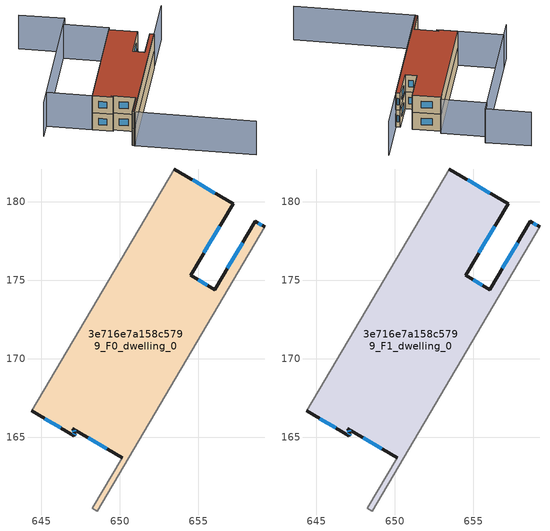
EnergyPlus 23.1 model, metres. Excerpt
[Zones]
3e716e7a158c5799_F0_dwelling_0
 floor ground (EU_floor_Construction): 657.21,179.87 654.52,175.33 656.05,174.4 658.63,178.75 659.23,178.4 648.57,160.3 648.25,160.49 650.15,163.68 647.01,165.55 647.16,165.26 647.07,165.1 644.4,166.69 653.47,182.09 z0
 wall outside (EU_wall_Construction): 644.4,166.69 647.07,165.1 647.16,165.26 647.01,165.55 650.15,163.68 / 659.23,178.4 658.63,178.75 656.05,174.4 654.52,175.33 657.21,179.87 653.47,182.09 z0:3
 wall adiabatic (EU_wall_Construction): 650.15,163.68 648.25,160.49 648.57,160.3 659.23,178.4 / 653.47,182.09 644.4,166.69 z0:3
 window (EU_Window_Construction): 647.98,164.96 649.17,164.26 / 647.11,165.35 647.05,165.46 / 647.1,165.15 647.13,165.21 / 645.23,166.19 646.24,165.6 / 656.05,180.56 654.64,181.4 / 655.36,176.75 656.38,178.45 / 655.57,174.69 655,175.04 / 657.83,177.4 656.85,175.76 / 659.04,178.51 658.82,178.64 z0.93:2.07
3e716e7a158c5799_F1_dwelling_0
 floor to 3e716e7a158c5799_F0_dwelling_0 (EU_floor_Construction): 657.21,179.87 654.52,175.33 656.05,174.4 658.63,178.75 659.23,178.4 648.57,160.3 648.25,160.49 650.15,163.68 647,165.55 647.16,165.26 647.07,165.1 644.4,166.69 653.47,182.09 z3
 wall outside (EU_wall_Construction): 644.4,166.69 647.07,165.1 647.16,165.26 647.01,165.55 650.15,163.68 / 659.23,178.4 658.63,178.75 656.05,174.4 654.52,175.33 657.21,179.87 653.47,182.09 z3:6
 wall adiabatic (EU_wall_Construction): 650.15,163.68 648.25,160.49 648.57,160.3 659.23,178.4 / 653.47,182.09 644.4,166.69 z3:6
 window (EU_Window_Construction): 647.98,164.96 649.17,164.26 / 647.11,165.35 647.05,165.46 / 647.1,165.15 647.13,165.21 / 645.23,166.19 646.24,165.6 / 656.05,180.56 654.64,181.4 / 655.36,176.75 656.38,178.45 / 655.57,174.69 655,175.04 / 657.83,177.4 656.85,175.76 / 659.04,178.51 658.82,178.64 z3.93:5.07
 roof outside (EU_roof_Construction): 650.15,163.68 648.25,160.49 648.57,160.3 659.23,178.4 658.63,178.75 656.05,174.4 654.52,175.33 657.21,179.87 653.47,182.09 644.4,166.69 647.07,165.1 647.16,165.26 647.01,165.55 z6
shading: 664.1,151.07 648.5,160.34 / 648.5,160.34 663.1,184.93 / 642.76,190.82 648.65,187.36 / 648.65,187.36 637.13,167.8 / 653.74,182.55 644.4,166.69 / 644.4,166.69 638.51,170.15 / 638.51,170.15 647.86,186.02 / 647.86,186.02 653.74,182.55 z0:6
[Building]
EU S2 Campaign: North Axis=0; Terrain=City; Solar Distribution=FullExterior
[Site:Location]
Montreal-Trudeau.Intl.AP: Latitude=45.4667; Longitude=-73.75; Time Zone=-5; Elevation=36
[SizingPeriod:WeatherFileDays]
AnnualSizingPeriod: Begin Month=1; Begin Day of Month=1; End Month=12; End Day of Month=31; Day of Week for Start Day=Monday; Use Weather File Daylight Saving Period=No; Use Weather File Rain and Snow Indicators=No
[MATERIAL]
EU_InternalMass_Material: Roughness=MediumRough; Thickness=0.1; Conductivity=1; Density=1800; Specific Heat=900; Thermal Absorptance=0.9; Solar Absorptance=0.7; Visible Absorptance=0.7
[MATERIAL:NOMASS] Roughness=MediumRough; Thermal Absorptance=0.9; Solar Absorptance=0.7; Visible Absorptance=0.7
Name | Thermal Resistance
EU_wall_NoMass; EU_floor_NoMass | 1.51479
EU_roof_NoMass | 2.84114
[WINDOWMATERIAL:SIMPLEGLAZINGSYSTEM]
EU_Window_SimpleGlazing: UFactor=3.53504; Solar Heat Gain Coefficient=0.8; Visible Transmittance=0.8
[CONSTRUCTION]
EU_wall_Construction: EU_wall_NoMass
EU_roof_Construction: EU_roof_NoMass
EU_floor_Construction: EU_floor_NoMass
EU_Window_Construction: EU_Window_SimpleGlazing
EU_InternalMass_Construction: EU_InternalMass_Material
[ZONE] Type=1; Multiplier=1; Ceiling Height=autocalculate; Floor Area=autocalculate; Part of Total Floor Area=Yes
Name | Volume
3e716e7a158c5799_F0_dwelling_0 | 337.56
3e716e7a158c5799_F1_dwelling_0 | 337.563
[INTERNALMASS] Construction=EU_InternalMass_Construction; Surface Area=112.52
Name | Zone or ZoneList
3e716e7a158c5799_F0_dwelling_0_EU_InternalMass | 3e716e7a158c5799_F0_dwelling_0
3e716e7a158c5799_F1_dwelling_0_EU_InternalMass | 3e716e7a158c5799_F1_dwelling_0
[OTHEREQUIPMENT] Fuel Type=Electricity; Design Level Calculation Method=Watts/Area; Power per Zone Floor Area=1; Fraction Latent=0; Fraction Radiant=0; Fraction Lost=0; Carbon Dioxide Generation Rate=0; EndUse Subcategory=EU_Step8_InternalGains
Name | Zone or ZoneList or Space or SpaceList | Schedule
EU_Step8_InternalGain_3e716e7a158c5799_F0_dwelling_0_f000 | 3e716e7a158c5799_F0_dwelling_0 | EU_Step8_GainSchedule_3e716e7a158c5799_F0_dwelling_0_f000
EU_Step8_InternalGain_3e716e7a158c5799_F1_dwelling_0_f000 | 3e716e7a158c5799_F1_dwelling_0 | EU_Step8_GainSchedule_3e716e7a158c5799_F1_dwelling_0_f000
[ZONEVENTILATION:DESIGNFLOWRATE] Schedule=EU_AlwaysOn; Design Flow Rate Calculation Method=AirChanges/Hour; Air Changes per Hour=0.775154; Ventilation Type=Natural; Fan Pressure Rise=0; Fan Total Efficiency=1; Constant Term Coefficient=1; Temperature Term Coefficient=0; Velocity Term Coefficient=0; Velocity Squared Term Coefficient=0; Minimum Indoor Temperature=-100; Maximum Indoor Temperature=100; Delta Temperature=-100; Minimum Outdoor Temperature=-100; Maximum Outdoor Temperature=100; Maximum Wind Speed=40
Name | Zone or ZoneList or Space or SpaceList
EU_ConstantAir_3e716e7a158c5799_F0_dwelling_0 | 3e716e7a158c5799_F0_dwelling_0
EU_ConstantAir_3e716e7a158c5799_F1_dwelling_0 | 3e716e7a158c5799_F1_dwelling_0
[HVACTEMPLATE:THERMOSTAT] Constant Heating Setpoint=20; Constant Cooling Setpoint=50
EU_HeatOnly_3e716e7a158c5799_F0_dwelling_0; EU_HeatOnly_3e716e7a158c5799_F1_dwelling_0
[HVACTEMPLATE:ZONE:IDEALLOADSAIRSYSTEM] System Availability Schedule=EU_AlwaysOn; Maximum Heating Supply Air Temperature=50; Minimum Cooling Supply Air Temperature=13; Maximum Heating Supply Air Humidity Ratio=0.0156; Minimum Cooling Supply Air Humidity Ratio=0.0077; Heating Limit=NoLimit; Cooling Limit=NoLimit; Heating Availability Schedule=EU_AlwaysOn; Cooling Availability Schedule=EU_CoolingOff; Dehumidification Control Type=ConstantSensibleHeatRatio; Cooling Sensible Heat Ratio=0.7; Dehumidification Setpoint=60; Humidification Control Type=None; Humidification Setpoint=30; Outdoor Air Method=None; Outdoor Air Flow Rate per Person=0.00944; Outdoor Air Flow Rate per Zone Floor Area=0; Outdoor Air Flow Rate per Zone=0; Demand Controlled Ventilation Type=None; Outdoor Air Economizer Type=NoEconomizer; Heat Recovery Type=None; Sensible Heat Recovery Effectiveness=0.7; Latent Heat Recovery Effectiveness=0.65
Name | Template Thermostat
3e716e7a158c5799_F0_dwelling_0 | EU_HeatOnly_3e716e7a158c5799_F0_dwelling_0
3e716e7a158c5799_F1_dwelling_0 | EU_HeatOnly_3e716e7a158c5799_F1_dwelling_0
[SIZING:ZONE] Zone Cooling Design Supply Air Temperature Input Method=SupplyAirTemperature; Zone Cooling Design Supply Air Temperature=13; Zone Heating Design Supply Air Temperature Input Method=SupplyAirTemperature; Zone Heating Design Supply Air Temperature=50; Zone Cooling Design Supply Air Humidity Ratio=0.008; Zone Heating Design Supply Air Humidity Ratio=0.008; Cooling Design Air Flow Method=DesignDay; Cooling Design Air Flow Rate=0; Cooling Minimum Air Flow per Zone Floor Area=0.000762; Cooling Minimum Air Flow=0; Cooling Minimum Air Flow Fraction=0.2; Heating Design Air Flow Method=DesignDay; Heating Design Air Flow Rate=0; Heating Maximum Air Flow per Zone Floor Area=0.002032; Heating Maximum Air Flow=0.141576; Heating Maximum Air Flow Fraction=0.3; Account for Dedicated Outdoor Air System=No; Dedicated Outdoor Air System Control Strategy=NeutralSupplyAir; Dedicated Outdoor Air Low Setpoint Temperature for Design=autosize; Dedicated Outdoor Air High Setpoint Temperature for Design=autosize; Zone Load Sizing Method=Sensible Load Only No Latent Load; Zone Latent Cooling Design Supply Air Humidity Ratio Input Method=HumidityRatioDifference; Zone Cooling Design Supply Air Humidity Ratio Difference=0.005; Zone Latent Heating Design Supply Air Humidity Ratio Input Method=HumidityRatioDifference; Zone Humidification Design Supply Air Humidity Ratio Difference=0.005
3e716e7a158c5799_F0_dwelling_0; 3e716e7a158c5799_F1_dwelling_0
[SCHEDULE:CONSTANT]
Name | Hourly Value
EU_AlwaysOn | 1
EU_CoolingOff | 0
[SCHEDULE:FILE] Column Number=1; Rows to Skip at Top=0; Number of Hours of Data=8760; Column Separator=Comma; Interpolate to Timestep=No; Minutes per Item=60; Adjust Schedule for Daylight Savings=Yes
Name | File
EU_Step8_GainSchedule_3e716e7a158c5799_F0_dwelling_0_f000 | ../../schedules/3e716e7a158c5799/3e716e7a158c5799_F0_dwelling_0_f000_gain.csv
EU_Step8_GainSchedule_3e716e7a158c5799_F1_dwelling_0_f000 | ../../schedules/3e716e7a158c5799/3e716e7a158c5799_F1_dwelling_0_f000_gain.csv
